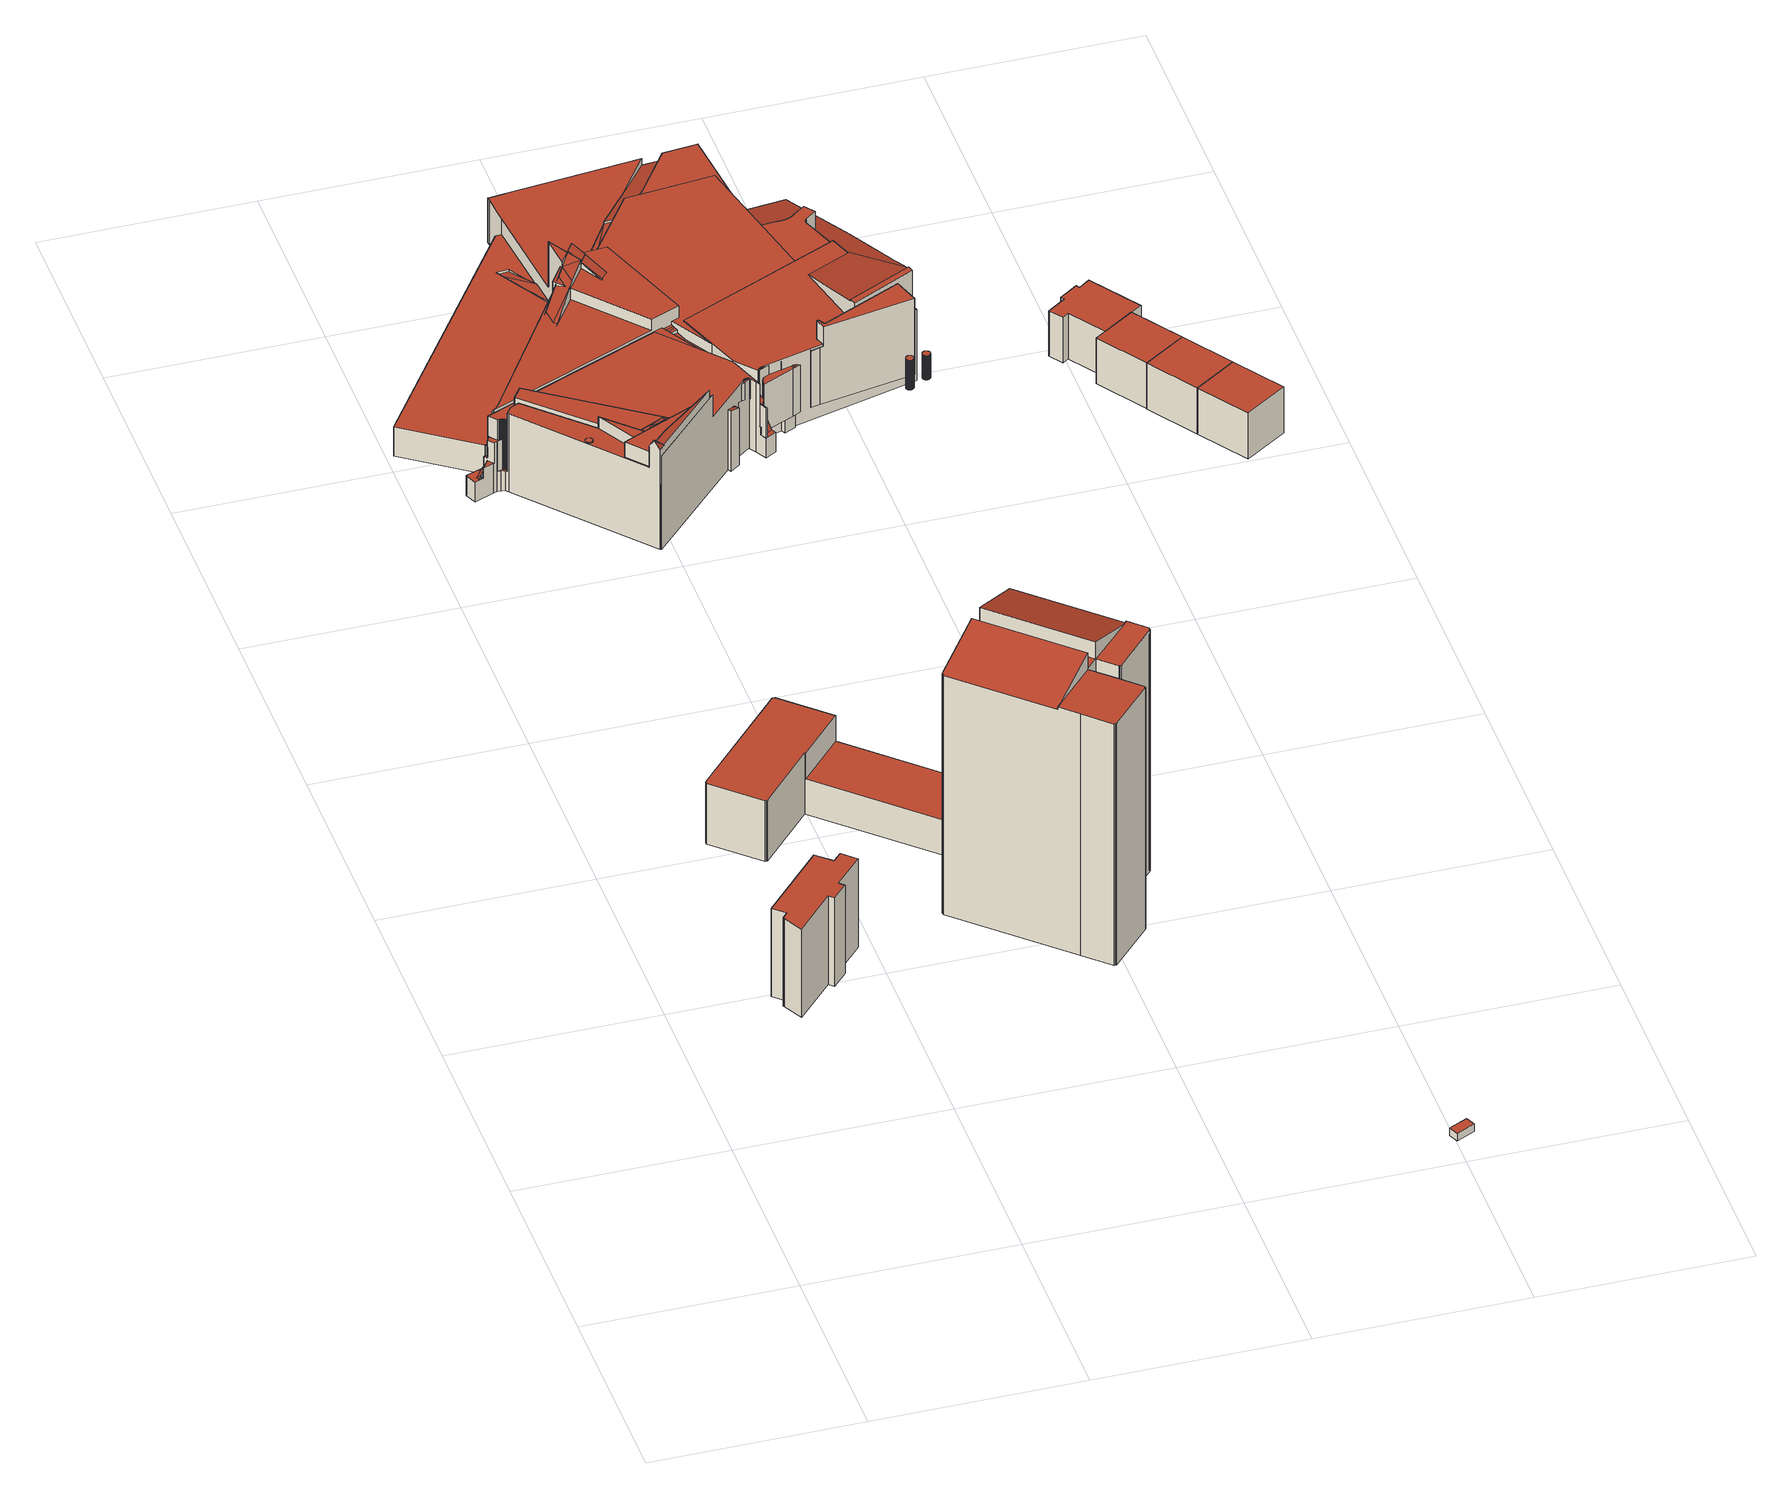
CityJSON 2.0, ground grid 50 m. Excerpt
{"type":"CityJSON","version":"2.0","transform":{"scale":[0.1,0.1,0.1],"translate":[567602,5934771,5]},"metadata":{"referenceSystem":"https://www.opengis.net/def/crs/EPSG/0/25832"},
"CityObjects":{
"building1":{"type":"Building","attributes":{"Gemeindeschluessel":"02000000","Geometrietyp2DReferenz":"3000","function":"31001_1010","roofType":"1000","measuredHeight":24.02,"storeysAboveGround":8},"geometry":[{"type":"MultiSurface","lod":"2","boundaries":[[[0,1,2,3]],[[3,2,4,5]],[[5,4,6,7]],[[8,9,10,11]],[[11,10,12,13]],[[13,12,1,0]],[[14,15,16,17]],[[17,16,18,19]],[[19,18,20,21]],[[21,20,22,23]],[[22,20,18,16,15,24,25,6,4,2,1,12,10,9]],[[14,17,19,21,23,8,11,13,0,3,5,7,26,27]],[[27,26,25,24]],[[14,27,24,15]],[[8,23,22,9]],[[26,7,6,25]]],"semantics":{"surfaces":[{"type":"WallSurface"},{"type":"RoofSurface"},{"type":"GroundSurface"}],"values":[0,0,0,0,0,0,0,0,0,0,1,2,0,0,0,0]}}]},
"building2":{"type":"Building","attributes":{"Gemeindeschluessel":"02000000","Geometrietyp2DReferenz":"3000","function":"31001_2010","roofType":"1000","measuredHeight":70.33,"storeysAboveGround":17},"geometry":[{"type":"MultiSurface","lod":"2","boundaries":[[[28,29,30,31]],[[32,33,34,35,36,37,38,39]],[[40,41,42,43]],[[44,45,44,46,47,48,49]],[[50,51,52,53,54,55,56,46,41]],[[57,58,59,60]],[[60,59,61,62]],[[62,61,63,64]],[[64,63,65,66]],[[66,65,67,68]],[[69,70,71,72]],[[72,71,73,74]],[[30,75,76,31]],[[43,38,37,40]],[[77,36,35]],[[78,33,32,79]],[[79,32,39,80]],[[28,49,48,29]],[[46,44,41]],[[41,44,49,42]],[[34,81,35]],[[82,83,84,85]],[[85,84,86,87]],[[88,89,90,91]],[[91,90,92,93]],[[46,56,47]],[[94,55,54,95]],[[95,54,53,96]],[[96,53,52,97]],[[97,52,51,98]],[[98,51,50,99]],[[100,101,102,82,85,87,88,91,93,103,78,79,80,104,105,57,60,62,64,66,68,69,72,74,94,95,96,97,98,99]],[[105,104,49,28,31,76,106]],[[75,30,29,48,47,56,55,94,74,73]],[[106,76,75,73,71,70,67,65,63,61,59,58]],[[67,70,69,68]],[[106,58,57,105]],[[104,80,39,38,43,42,49]],[[101,100,45,44,41,40,37,36]],[[89,88,87,86]],[[107,103,93,92]],[[83,82,102,108]],[[100,99,50,41,44,45]],[[78,103,107,81,34,33]],[[102,101,36,77,108]],[[83,108,77,35,81,107,92,90,89,86,84]]],"semantics":{"surfaces":[{"type":"RoofSurface"},{"type":"WallSurface"},{"type":"GroundSurface"}],"values":[0,0,0,0,0,1,1,1,1,1,1,1,1,1,1,1,1,1,1,1,1,1,1,1,1,1,1,1,1,1,1,2,1,1,0,1,1,1,1,1,1,1,1,1,1,0]}}]},
"building3":{"type":"Building","attributes":{"Gemeindeschluessel":"02000000","Geometrietyp2DReferenz":"3000","function":"51002_1290","roofType":"1000","measuredHeight":17.76},"geometry":[{"type":"MultiSurface","lod":"2","boundaries":[[[109,110,111,112,113,114,115,116,117,118,119,120,121,122,123,124,125,126,127,128,129,130,131,132,133,134,135,136,137,138,139,140,141,142,143,144,145,146,147,148,149,150,151,152,153,154,155,156,157,158,159,160,161,162,163,164]],[[165,166,167,168,169,170,171,172,173,174,175,176,177,178,179,180,181,182,183,184,185,186,187,188,189,190,191,192,193,194,195,196,197,198,199,200,201,202,203,204,205,206,207,208,209,210,211,212,213,214,215,216,217,218,219,220]],[[220,219,110,109]],[[219,218,111,110]],[[218,217,112,111]],[[217,216,113,112]],[[216,215,114,113]],[[215,214,115,114]],[[214,213,116,115]],[[213,212,117,116]],[[212,211,118,117]],[[211,210,119,118]],[[210,209,120,119]],[[209,208,121,120]],[[208,207,122,121]],[[207,206,123,122]],[[206,205,124,123]],[[205,204,125,124]],[[204,203,126,125]],[[203,202,127,126]],[[202,201,128,127]],[[201,200,129,128]],[[200,199,130,129]],[[199,198,131,130]],[[198,197,132,131]],[[197,196,133,132]],[[196,195,134,133]],[[195,194,135,134]],[[194,193,136,135]],[[193,192,137,136]],[[192,191,138,137]],[[191,190,139,138]],[[190,189,140,139]],[[189,188,141,140]],[[188,187,142,141]],[[187,186,143,142]],[[186,185,144,143]],[[185,184,145,144]],[[184,183,146,145]],[[183,182,147,146]],[[182,181,148,147]],[[181,180,149,148]],[[180,179,150,149]],[[179,178,151,150]],[[178,177,152,151]],[[177,176,153,152]],[[176,175,154,153]],[[175,174,155,154]],[[174,173,156,155]],[[173,172,157,156]],[[172,171,158,157]],[[171,170,159,158]],[[170,169,160,159]],[[169,168,161,160]],[[168,167,162,161]],[[167,166,163,162]],[[166,165,164,163]],[[165,220,109,164]]],"semantics":{"surfaces":[{"type":"GroundSurface"},{"type":"RoofSurface"},{"type":"WallSurface"}],"values":[0,1,2,2,2,2,2,2,2,2,2,2,2,2,2,2,2,2,2,2,2,2,2,2,2,2,2,2,2,2,2,2,2,2,2,2,2,2,2,2,2,2,2,2,2,2,2,2,2,2,2,2,2,2,2,2,2,2]}}]},
"building4":{"type":"Building","attributes":{"Gemeindeschluessel":"02000000","Geometrietyp2DReferenz":"3000","function":"51009_1610","roofType":"1000","measuredHeight":28.99},"geometry":[{"type":"MultiSurface","lod":"2","boundaries":[[[221,222,223,224]],[[225,226,227]],[[228,229,230]],[[231,232,228]],[[232,233,234,229,228]],[[235,236,237,238,239]],[[240,241,238]],[[242,224,223,243]],[[244,227,226,245]],[[241,246,247,238]],[[238,247,248,239]],[[249,250,251,252]],[[252,251,253,254]],[[238,237,255,256]],[[238,256,257,240]],[[258,259,260,261]],[[262,229,234]],[[233,263,234]],[[264,265,266,267]],[[268,236,235,269]],[[270,271,272,273]],[[260,259,253,251,250,274,275,276,277,248,247,246,278]],[[279,231,228,230,280,281,282]],[[273,272,263,233,232,231,279]],[[283,284,285,286,287,278,246,241,240,257]],[[268,269,288,289,290,291,264,267,249,252,254,258,261,287,286,270,273,279,282]],[[292,242,243,244,245,293,266,265,294]],[[287,261,260,278]],[[295,296,297,298,280,230,229,262]],[[270,286,285,296,295,271]],[[294,265,264,291]],[[298,297,284,283]],[[268,282,281,255,237,236]],[[258,254,253,259]],[[249,267,266,293,274,250]],[[288,269,235,239,248,277]],[[275,274,293,245,226,225]],[[243,223,222,276,275,225,227,244]],[[289,288,277,276,222,221]],[[292,294,291,290]],[[290,289,221,224,242,292]],[[295,262,234,263,272,271]],[[284,297,296,285]],[[298,283,257,256,255,281,280]]],"semantics":{"surfaces":[{"type":"RoofSurface"},{"type":"WallSurface"},{"type":"GroundSurface"}],"values":[0,0,0,0,0,0,0,1,1,1,1,1,1,1,1,1,1,1,1,1,1,0,1,1,1,2,0,1,1,1,1,1,1,1,1,1,1,1,1,1,1,0,0,0]}}]},
"building5":{"type":"Building","attributes":{"Gemeindeschluessel":"02000000","Geometrietyp2DReferenz":"3000","function":"31001_2460","roofType":"1000","measuredHeight":2.1,"storeysAboveGround":1},"geometry":[{"type":"MultiSurface","lod":"2","boundaries":[[[299,300,301,302]],[[303,304,305,306]],[[306,305,300,299]],[[305,304,301,300]],[[304,303,302,301]],[[303,306,299,302]]],"semantics":{"surfaces":[{"type":"GroundSurface"},{"type":"RoofSurface"},{"type":"WallSurface"}],"values":[0,1,2,2,2,2]}}]},
"building6":{"type":"Building","attributes":{"Gemeindeschluessel":"02000000","Geometrietyp2DReferenz":"3000","function":"51009_1610","roofType":"1000","measuredHeight":25.25},"geometry":[{"type":"MultiSurface","lod":"2","boundaries":[[[307,308,309,310,311]],[[312,308,307]],[[313,314,315]],[[316,317,318,319,320,321,322,323,324]],[[325,326,327]],[[328,329,330,331,332]],[[333,334,335,336]],[[337,334,333]],[[338,334,337]],[[339,340,341]],[[342,343,344,345]],[[346,347,348,343,342]],[[349,350,351,352]],[[353,354,355,356,357]],[[311,358,359,360,361,362,363,364,365,366,367,368,369,363,370,371]],[[372,373,374]],[[311,310,358]],[[358,310,309,359]],[[369,314,313,363]],[[363,313,315,370]],[[363,375,376,333,364]],[[377,378,379,380]],[[362,381,375,363]],[[382,366,324,323,383]],[[383,323,322,384]],[[384,322,321,385]],[[385,321,320,386]],[[386,320,319,387]],[[387,319,318,388]],[[389,390,391,392]],[[392,391,393,394]],[[394,393,395,396]],[[396,395,397,398]],[[398,397,399,400]],[[400,399,401,402]],[[402,401,403,404]],[[404,403,405,406]],[[406,405,407,408]],[[408,407,409,410]],[[410,409,411,412]],[[412,411,413,414]],[[414,413,415,416]],[[416,415,417,418]],[[418,417,419,420]],[[420,419,421,422]],[[422,421,423,424]],[[425,426,427,428]],[[428,427,429,430]],[[430,429,431,432]],[[432,431,433,434]],[[434,433,435,436]],[[436,435,437,438]],[[438,437,439,440]],[[440,439,441,442]],[[442,441,443,444]],[[444,443,445,446]],[[446,445,447,448]],[[448,447,449,450]],[[450,449,451,452]],[[452,451,453,454]],[[454,453,378,377]],[[455,456,457,458]],[[459,327,326,460]],[[461,330,329,462]],[[316,328,332,317]],[[463,464,465,466]],[[466,465,467,468]],[[468,467,469,470]],[[470,469,471,472]],[[472,471,473,474]],[[474,473,475,476]],[[476,475,477,478]],[[478,477,479,480]],[[480,479,481,482]],[[482,481,483,484]],[[485,486,487,488]],[[488,487,489,490]],[[490,489,491,492]],[[492,491,493,494]],[[494,493,495,496]],[[496,495,497,498]],[[498,497,499,500]],[[500,499,501,502]],[[502,501,503,504]],[[504,503,505,506]],[[506,505,507,508]],[[508,507,509,510]],[[510,509,511,512]],[[512,511,513,514]],[[514,513,515,516]],[[364,333,336,365]],[[517,334,338,340,518]],[[340,338,337,341]],[[334,519,462,335]],[[520,521,522,523]],[[523,522,524,525]],[[525,524,526,527]],[[527,526,528,529]],[[529,528,530,531]],[[531,530,532,533]],[[533,532,534,535]],[[535,534,536,537]],[[537,536,538,539]],[[539,538,540,541]],[[541,540,542,543]],[[543,542,544,545]],[[545,544,546,547]],[[547,546,548,549]],[[549,548,550,551]],[[551,550,552,553]],[[339,345,344,554,555]],[[339,555,556,340]],[[342,352,351,346]],[[374,356,355,372]],[[557,354,353,558]],[[559,368,367,560]],[[560,367,366,382]],[[561,361,360,562]],[[563,564,565,566]],[[566,565,567,568]],[[569,570,571,572,573,516,515]],[[520,523,525,527,529,531,533,535,537,539,541,543,545,547,549,551,553,574,557,558,575,389,392,394,396,398,400,402,404,406,408,410,412,414,416,418,420,422,424,455,458,576,425,428,430,432,434,436,438,440,442,444,446,448,450,452,454,377,380,561,562,577,578,559,560,382,383,384,385,386,387,388,579,463,466,468,470,472,474,476,478,480,482,484,563,566,568,485,488,490,492,494,496,498,500,502,504,506,508,510,512,514,516,573]],[[569,515,513,511,509,507,505,503,501,499,497,495,493,491,489,487,486,567,565,564,483,481,479,477,475,473,471,469,467,465,464,461,462,519]],[[459,460,457,456,423,421,419,417,415,413,411,409,407,405,403,401,399,397,395,393,391,390,580,581,582,376,375,381,379,378,453,451,449,447,445,443,441,439,437,435,433,431,429,427,426]],[[572,571,556,555,554,552,550,548,546,544,542,540,538,536,534,532,530,528,526,524,522,521]],[[577,562,360,359,309,308,312]],[[578,577,312,307,311,371]],[[559,578,371,370,315,314,369,368]],[[459,426,425,576,325,327]],[[572,521,520,573]],[[574,553,552,554,344,343,348]],[[575,558,353,357,350,349,581,580]],[[557,574,348,347,373,372,355,354]],[[357,356,374,373,347,346,351,350]],[[518,340,556,571,570]],[[570,569,519,334,517]],[[567,486,485,568]],[[483,564,563,484]],[[463,579,331,330,461,464]],[[576,458,457,460,326,325]],[[423,456,455,424]],[[580,390,389,575]],[[582,581,349,352,342,345,339]],[[366,365,336,335,462,329,328,316,324]],[[579,388,318,317,332,331]],[[561,380,379,381,362,361]],[[376,582,339,341,337,333]],[[517,518,570]]],"semantics":{"surfaces":[{"type":"RoofSurface"},{"type":"WallSurface"},{"type":"GroundSurface"}],"values":[0,0,0,0,0,0,0,0,0,0,0,0,0,0,0,0,1,1,1,1,1,1,1,1,1,1,1,1,1,1,1,1,1,1,1,1,1,1,1,1,1,1,1,1,1,1,1,1,1,1,1,1,1,1,1,1,1,1,1,1,1,1,1,1,1,1,1,1,1,1,1,1,1,1,1,1,1,1,1,1,1,1,1,1,1,1,1,1,1,1,1,1,1,1,1,1,1,1,1,1,1,1,1,1,1,1,1,1,1,1,1,1,1,1,1,1,1,1,1,1,1,2,0,0,0,1,1,1,1,1,1,1,1,1,1,1,1,1,1,1,1,1,1,1,1,1,1,0]}}]},
"building7":{"type":"Building","attributes":{"name":"Alsterschwimmhalle","Gemeindeschluessel":"02000000","Geometrietyp2DReferenz":"3000","function":"31001_3221","roofType":"1000","measuredHeight":25.13,"storeysAboveGround":1},"geometry":[{"type":"MultiSurface","lod":"2","boundaries":[[[583,584,585]],[[586,587,583,585]],[[588,589,590]],[[588,591,592,593,589]],[[594,595,596,597]],[[598,599,594,597]],[[600,601,602,603]],[[604,605,606,607]],[[608,609,610,611]],[[612,605,604]],[[613,605,612]],[[614,615,616,617]],[[618,615,614]],[[619,620,610,609,621]],[[622,619,621]],[[620,623,624,625,626]],[[627,606,605]],[[613,627,605]],[[628,629,630,631]],[[632,633,634,635]],[[636,637,638,639,632,635]],[[627,640,641,606]],[[642,629,628]],[[633,643,644,645,646,647,648,649,650,651,652,653,654]],[[655,640,627]],[[656,657,655,627]],[[655,658,659,660,640]],[[661,662,663,664,665,658,655]],[[666,667,661,655]],[[668,669,670,671,672,673]],[[674,675,664,663]],[[676,677,678]],[[679,680,677,676]],[[681,682,683,684,685]],[[686,680,679]],[[687,688,680,686]],[[689,690,691,692,693]],[[694,691,690]],[[695,696,697,698]],[[699,700,696,695]],[[701,702,703,704,705,706,707,708]],[[651,709,710,704,703]],[[711,712,713,714,715]],[[716,715,714]],[[717,718,719,720]],[[597,721,598]],[[722,585,584,723]],[[593,724,589]],[[600,592,591,601]],[[586,725,587]],[[596,726,721,597]],[[595,594,727]],[[728,599,598]],[[595,726,596]],[[729,730,731,732]],[[733,734,730,729]],[[671,735,672]],[[614,603,602,736]],[[630,737,631]],[[738,611,610,739]],[[609,608,621]],[[627,617,616,656]],[[620,619,623]],[[677,740,741,678]],[[659,742,660]],[[620,626,610]],[[684,638,637,685]],[[636,635,743]],[[744,641,640]],[[642,628,654,653]],[[642,653,652,745,746]],[[703,745,652,651]],[[747,648,647,748]],[[697,646,645,698]],[[632,643,633]],[[749,640,660]],[[669,668,642,746]],[[642,668,673,629]],[[669,750,670]],[[751,675,674,752]],[[681,693,692,682]],[[753,700,699,754]],[[755,756,757,758]],[[702,759,745,703]],[[760,702,701,761]],[[762,708,707,763]],[[763,707,706,764]],[[764,706,705,765]],[[649,713,712,650]],[[709,719,718,710]],[[766,767,768,769]],[[770,771,772,773]],[[774,775,776,777]],[[778,738,739,737,630,672,735,731,730,734]],[[773,772,736,602,601,591,588,590,779]],[[780,717,720,711,715,716,781]],[[756,755,732,731,735,671,670,750]],[[782,783,657,656,616,615,618,784,785]],[[727,594,599,728,723,584,583,622,621,608,611,738,778,786]],[[787,788,769,768]],[[747,748,753,754,789,790,791,792,793,794,795,796,751,752,797,798,774,777,782,785,770,773,779,799,800,766,769,788,801,733,729,732,755,758,760,761,762,763,764,765,780,781]],[[722,723,728,598,721,726,595,727,786,787,768,767]],[[722,767,766,800]],[[743,635,634,624,623,619,622,583,587]],[[799,779,590,589,724,802,803,725]],[[600,603,614,612,604,607,804,593,592]],[[740,677,680,688,689,693,681,685,637,636]],[[795,794,679,676,678,741,805]],[[796,795,805,742,659,658,665]],[[790,789,644,643,632,639]],[[747,781,716,714,713,649,648]],[[753,748,647,646,697,696,700]],[[789,754,699,695,698,645,644]],[[775,774,798,667,666]],[[794,793,687,686,679]],[[792,791,683,682,692,691,694]],[[793,792,694,690,689,688,687]],[[780,765,705,704,710,718,717]],[[650,712,711,720,719,709,651]],[[762,761,701,708]],[[760,758,757,759,702]],[[798,797,662,661,667]],[[797,752,674,663,662]],[[751,796,665,664,675]],[[655,666,655,640]],[[783,782,777,776]],[[791,790,639,638,684,683]],[[672,630,629,673]],[[624,634,633,654,628,631,737,625]],[[610,609,610,626,625,737,739]],[[614,617,627,613,612]],[[771,770,785,784]],[[804,607,606,641]],[[733,801,778,734]],[[801,788,787,786,778]],[[744,640,749,803,802]],[[800,799,725,586,585,722]],[[756,750,669,746,745,759,757]],[[783,776,775,666,655,657]],[[771,784,618,614,736,772]],[[803,749,660,742,805,741,740,636,743,587,725]],[[744,802,724,593,804,641]]],"semantics":{"surfaces":[{"type":"RoofSurface"},{"type":"WallSurface"},{"type":"GroundSurface"}],"values":[0,0,0,0,0,0,0,0,0,0,0,0,0,0,0,0,0,0,0,0,0,0,0,0,0,0,0,0,0,0,0,0,0,0,0,0,0,0,0,0,0,0,0,0,0,1,1,1,1,1,1,1,1,1,1,1,1,1,1,1,1,1,1,1,1,1,1,1,1,1,1,1,1,1,1,1,1,1,1,1,1,1,1,1,1,1,1,1,1,1,1,1,1,0,1,1,1,1,1,1,2,0,1,1,1,1,1,1,1,1,1,1,1,1,1,1,1,1,1,1,1,1,1,1,1,1,1,1,1,1,1,1,1,1,1,1,1,0,0,0,0,0]}}]},
"building8":{"type":"Building","attributes":{"Gemeindeschluessel":"02000000","Geometrietyp2DReferenz":"3000","function":"51009_1610","roofType":"1000","measuredHeight":12.8},"geometry":[{"type":"MultiSurface","lod":"2","boundaries":[[[806,807,808,809]],[[809,808,810,811]],[[811,810,812,813]],[[813,812,814,815]],[[816,817,818,819]],[[820,821,807,806]],[[822,818,817,823,814,812,810,808,807,821]],[[820,806,809,811,813,815,824,816,819,825]],[[820,825,822,821]],[[825,819,818,822]],[[816,824,823,817]],[[824,815,814,823]]],"semantics":{"surfaces":[{"type":"WallSurface"},{"type":"RoofSurface"},{"type":"GroundSurface"}],"values":[0,0,0,0,0,0,1,2,0,0,0,0]}}]},
"building9":{"type":"Building","attributes":{"Gemeindeschluessel":"02000000","Geometrietyp2DReferenz":"3000","function":"51009_1610","roofType":"1000","measuredHeight":20.7},"geometry":[{"type":"MultiSurface","lod":"2","boundaries":[[[826,827,828,829]],[[830,831,832,833]],[[834,835,836,837]],[[828,827,838,839,834,837,840]],[[841,842,826,829,843,830,833,844,845]],[[830,843,840,837,836,831]],[[846,845,844,847]],[[847,844,833,832]],[[843,829,828,840]],[[826,842,838,827]],[[842,841,839,838]],[[841,845,846,835,834,839]],[[847,832,831,836,835,846]]],"semantics":{"surfaces":[{"type":"WallSurface"},{"type":"RoofSurface"},{"type":"GroundSurface"}],"values":[0,0,0,1,2,0,0,0,0,0,0,0,1]}}]},
"building10":{"type":"Building","attributes":{"Gemeindeschluessel":"02000000","Geometrietyp2DReferenz":"3000","function":"51002_1290","roofType":"1000","measuredHeight":8.07},"geometry":[{"type":"MultiSurface","lod":"2","boundaries":[[[848,849,850,851,852,853,854,855,856,857,858,859,860,861,862,863,864,865,866,867,868,869,870,871,872,873,874,875,876,877,878,879,880,881,882,883,884,885,886,887,888,889,890,891,892,893,894,895,896,897,898,899,900,901,902,903]],[[904,905,906,907,908,909,910,911,912,913,914,915,916,917,918,919,920,921,922,923,924,925,926,927,928,929,930,931,932,933,934,935,936,937,938,939,940,941,942,943,944,945,946,947,948,949,950,951,952,953,954,955,956,957,958,959]],[[959,958,849,848]],[[958,957,850,849]],[[957,956,851,850]],[[956,955,852,851]],[[955,954,853,852]],[[954,953,854,853]],[[953,952,855,854]],[[952,951,856,855]],[[951,950,857,856]],[[950,949,858,857]],[[949,948,859,858]],[[948,947,860,859]],[[947,946,861,860]],[[946,945,862,861]],[[945,944,863,862]],[[944,943,864,863]],[[943,942,865,864]],[[942,941,866,865]],[[941,940,867,866]],[[940,939,868,867]],[[939,938,869,868]],[[938,937,870,869]],[[937,936,871,870]],[[936,935,872,871]],[[935,934,873,872]],[[934,933,874,873]],[[933,932,875,874]],[[932,931,876,875]],[[931,930,877,876]],[[930,929,878,877]],[[929,928,879,878]],[[928,927,880,879]],[[927,926,881,880]],[[926,925,882,881]],[[925,924,883,882]],[[924,923,884,883]],[[923,922,885,884]],[[922,921,886,885]],[[921,920,887,886]],[[920,919,888,887]],[[919,918,889,888]],[[918,917,890,889]],[[917,916,891,890]],[[916,915,892,891]],[[915,914,893,892]],[[914,913,894,893]],[[913,912,895,894]],[[912,911,896,895]],[[911,910,897,896]],[[910,909,898,897]],[[909,908,899,898]],[[908,907,900,899]],[[907,906,901,900]],[[906,905,902,901]],[[905,904,903,902]],[[904,959,848,903]]],"semantics":{"surfaces":[{"type":"GroundSurface"},{"type":"RoofSurface"},{"type":"WallSurface"}],"values":[0,1,2,2,2,2,2,2,2,2,2,2,2,2,2,2,2,2,2,2,2,2,2,2,2,2,2,2,2,2,2,2,2,2,2,2,2,2,2,2,2,2,2,2,2,2,2,2,2,2,2,2,2,2,2,2,2,2]}}]},
"building11":{"type":"Building","attributes":{"Gemeindeschluessel":"02000000","Geometrietyp2DReferenz":"3000","function":"51002_1290","roofType":"1000","measuredHeight":6.59},"geometry":[{"type":"MultiSurface","lod":"2","boundaries":[[[960,961,962,963,964,965,966,967,968,969,970,971,972,973,974,975,976,977,978,979,980,981,982,983,984,985,986,987,988,989,990,991,992,993,994,995,996,997,998,999,1000,1001,1002,1003,1004,1005,1006,1007,1008,1009,1010,1011,1012,1013,1014,1015,1016]],[[1017,1018,1019,1020,1021,1022,1023,1024,1025,1026,1027,1028,1029,1030,1031,1032,1033,1034,1035,1036,1037,1038,1039,1040,1041,1042,1043,1044,1045,1046,1047,1048,1049,1050,1051,1052,1053,1054,1055,1056,1057,1058,1059,1060,1061,1062,1063,1064,1065,1066,1067,1068,1069,1070,1071,1072,1073]],[[1073,1072,960,1016]],[[1072,1071,961,960]],[[1071,1070,962,961]],[[1070,1069,963,962]],[[1069,1068,964,963]],[[1068,1067,965,964]],[[1067,1066,966,965]],[[1066,1065,967,966]],[[1065,1064,968,967]],[[1064,1063,969,968]],[[1063,1062,970,969]],[[1062,1061,971,970]],[[1061,1060,972,971]],[[1060,1059,973,972]],[[1059,1058,974,973]],[[1058,1057,975,974]],[[1057,1056,976,975]],[[1056,1055,977,976]],[[1055,1054,978,977]],[[1054,1053,979,978]],[[1053,1052,980,979]],[[1052,1051,981,980]],[[1051,1050,982,981]],[[1050,1049,983,982]],[[1049,1048,984,983]],[[1048,1047,985,984]],[[1047,1046,986,985]],[[1046,1045,987,986]],[[1045,1044,988,987]],[[1044,1043,989,988]],[[1043,1042,990,989]],[[1042,1041,991,990]],[[1041,1040,992,991]],[[1040,1039,993,992]],[[1039,1038,994,993]],[[1038,1037,995,994]],[[1037,1036,996,995]],[[1036,1035,997,996]],[[1035,1034,998,997]],[[1034,1033,999,998]],[[1033,1032,1000,999]],[[1032,1031,1001,1000]],[[1031,1030,1002,1001]],[[1030,1029,1003,1002]],[[1029,1028,1004,1003]],[[1028,1027,1005,1004]],[[1027,1026,1006,1005]],[[1026,1025,1007,1006]],[[1025,1024,1008,1007]],[[1024,1023,1009,1008]],[[1023,1022,1010,1009]],[[1022,1021,1011,1010]],[[1021,1020,1012,1011]],[[1020,1019,1013,1012]],[[1019,1018,1014,1013]],[[1018,1017,1015,1014]],[[1017,1073,1016,1015]]],"semantics":{"surfaces":[{"type":"GroundSurface"},{"type":"RoofSurface"},{"type":"WallSurface"}],"values":[0,1,2,2,2,2,2,2,2,2,2,2,2,2,2,2,2,2,2,2,2,2,2,2,2,2,2,2,2,2,2,2,2,2,2,2,2,2,2,2,2,2,2,2,2,2,2,2,2,2,2,2,2,2,2,2,2,2,2]}}]},
"building12":{"type":"Building","attributes":{"Gemeindeschluessel":"02000000","Geometrietyp2DReferenz":"3000","function":"31001_1010","roofType":"1000","measuredHeight":12.27,"storeysAboveGround":4},"geometry":[{"type":"MultiSurface","lod":"2","boundaries":[[[1074,1075,1076,1077]],[[1077,1076,1078,1079]],[[1079,1078,1080,1081]],[[1081,1080,1082,1083]],[[1083,1082,1084,1085]],[[1086,1087,1088,1089]],[[1089,1088,1090,1091]],[[1091,1090,1075,1074]],[[1092,1093,1087,1086]],[[1093,1092,1085,1084]],[[1085,1092,1086,1089,1091,1074,1077,1079,1081,1083]],[[1093,1084,1082,1080,1078,1076,1075,1090,1088,1087]]],"semantics":{"surfaces":[{"type":"WallSurface"},{"type":"GroundSurface"},{"type":"RoofSurface"}],"values":[0,0,0,0,0,0,0,0,0,0,1,2]}}]},
"building13":{"type":"Building","attributes":{"Gemeindeschluessel":"02000000","Geometrietyp2DReferenz":"3000","function":"31001_1010","roofType":"1000","measuredHeight":12.38,"storeysAboveGround":4},"geometry":[{"type":"MultiSurface","lod":"2","boundaries":[[[1094,1095,1096,1097,1098]],[[1099,1086,1100,1101,1102]],[[1099,1098,1097,1086]],[[1086,1097,1096,1100]],[[1100,1096,1095,1101]],[[1101,1095,1094,1102]],[[1102,1094,1098,1099]]],"semantics":{"surfaces":[{"type":"RoofSurface"},{"type":"GroundSurface"},{"type":"WallSurface"}],"values":[0,1,2,2,2,2,2]}}]},
"building14":{"type":"Building","attributes":{"Gemeindeschluessel":"02000000","Geometrietyp2DReferenz":"3000","function":"31001_1010","roofType":"1000","measuredHeight":12.51,"storeysAboveGround":4},"geometry":[{"type":"MultiSurface","lod":"2","boundaries":[[[1103,1104,1095,1094]],[[1105,1106,1107,1108]],[[1105,1094,1095,1106]],[[1106,1095,1104,1107]],[[1107,1104,1103,1108]],[[1108,1103,1094,1105]]],"semantics":{"surfaces":[{"type":"RoofSurface"},{"type":"GroundSurface"},{"type":"WallSurface"}],"values":[0,1,2,2,2,2]}}]},
"building15":{"type":"Building","attributes":{"Gemeindeschluessel":"02000000","Geometrietyp2DReferenz":"3000","function":"31001_1010","roofType":"1000","measuredHeight":12.52,"storeysAboveGround":4},"geometry":[{"type":"MultiSurface","lod":"2","boundaries":[[[1109,1110,1104,1103]],[[1108,1107,1111,1112]],[[1108,1103,1104,1107]],[[1107,1104,1110,1111]],[[1111,1110,1109,1112]],[[1112,1109,1103,1108]]],"semantics":{"surfaces":[{"type":"RoofSurface"},{"type":"GroundSurface"},{"type":"WallSurface"}],"values":[0,1,2,2,2,2]}}]}
},
"vertices":[
[222,939,53],[222,939,293],[313,1037,293],[313,1037,53],[365,1093,293],[365,1093,53],[401,1060,293],[401,1060,53],[238,897,53],[238,897,293],[237,900,293],[237,900,53],[249,914,293],[249,914,53],[387,982,53],[387,982,293],[398,971,293],[398,971,53],[363,934,293],[363,934,53],[352,945,293],[352,945,53],[263,849,293],[263,849,53],[452,1051,293],[420,1081,293],[420,1081,53],[452,1051,53],
[802,1304,104],[903,1413,104],[598,1697,104],[497,1588,104],[678,1166,660],[677,1163,659],[878,976,659],[890,989,665],[979,1085,708],[979,1086,709],[776,1275,709],[677,1169,660],[979,1086,665],[1006,1114,665],[802,1304,665],[776,1275,665],[1006,1114,712],[1006,1115,712],[1100,1214,665],[1108,1223,660],[903,1413,660],[802,1304,712],[1047,1077,665],[1050,1078,665],[1053,1077,665],[1148,1180,665],[1147,1183,665],[1148,1186,665],[1108,1223,665],[371,1453,9],[371,1453,174],[368,1454,174],[368,1454,9],[365,1453,174],[365,1453,9],[262,1549,174],[262,1549,9],[263,1552,174],[263,1552,9],[262,1555,174],[262,1555,9],[486,1796,9],[486,1796,174],[489,1795,174],[489,1795,9],[492,1796,174],[492,1796,9],[598,1697,174],[497,1588,174],[979,1085,665],[677,1163,9],[678,1166,9],[677,1169,9],[878,976,665],[1079,992,9],[1079,992,665],[1078,990,665],[1078,990,9],[1079,987,665],[1079,987,9],[983,884,9],[983,884,665],[980,885,665],[980,885,9],[977,883,665],[977,883,9],[1148,1186,9],[1147,1183,9],[1148,1180,9],[1053,1077,9],[1050,1078,9],[1047,1077,9],[1006,1115,9],[979,1085,9],[1019,1048,9],[918,939,9],[802,1304,9],[496,1589,9],[496,1589,174],[918,939,665],[1019,1048,665],
[347,2701,68],[348,2701,68],[349,2700,68],[350,2700,68],[351,2700,68],[352,2699,68],[353,2698,68],[354,2697,68],[354,2696,68],[355,2695,68],[355,2694,68],[355,2693,68],[355,2692,68],[355,2691,68],[355,2690,68],[355,2689,68],[354,2689,68],[354,2688,68],[354,2687,68],[353,2687,68],[353,2686,68],[352,2686,68],[352,2685,68],[351,2685,68],[350,2684,68],[349,2684,68],[348,2684,68],[347,2684,68],[346,2684,68],[345,2684,68],[344,2684,68],[343,2684,68],[343,2685,68],[342,2685,68],[341,2686,68],[340,2687,68],[339,2688,68],[339,2689,68],[339,2690,68],[338,2691,68],[338,2692,68],[338,2693,68],[338,2694,68],[339,2694,68],[339,2695,68],[339,2696,68],[340,2697,68],[340,2698,68],[341,2698,68],[341,2699,68],[342,2699,68],[343,2700,68],[344,2700,68],[345,2700,68],[345,2701,68],[346,2701,68],[346,2701,245],[345,2701,245],[345,2700,245],[344,2700,245],[343,2700,245],[342,2699,245],[341,2699,245],[341,2698,245],[340,2698,245],[340,2697,245],[339,2696,245],[339,2695,245],[339,2694,245],[338,2694,245],[338,2693,245],[338,2692,245],[338,2691,245],[339,2690,245],[339,2689,245],[339,2688,245],[340,2687,245],[341,2686,245],[342,2685,245],[343,2685,245],[343,2684,245],[344,2684,245],[345,2684,245],[346,2684,245],[347,2684,245],[348,2684,245],[349,2684,245],[350,2684,245],[351,2685,245],[352,2685,245],[352,2686,245],[353,2686,245],[353,2687,245],[354,2687,245],[354,2688,245],[354,2689,245],[355,2689,245],[355,2690,245],[355,2691,245],[355,2692,245],[355,2693,245],[355,2694,245],[355,2695,245],[354,2696,245],[354,2697,245],[353,2698,245],[352,2699,245],[351,2700,245],[350,2700,245],[349,2700,245],[348,2701,245],[347,2701,245],
[176,2838,113],[177,2838,113],[166,2851,113],[149,2827,113],[166,2851,120],[175,2864,120],[160,2858,120],[452,2553,322],[460,2582,302],[443,2564,302],[461,2543,303],[474,2556,303],[475,2557,302],[473,2560,302],[194,2841,86],[203,2839,86],[206,2836,86],[219,2854,86],[186,2841,86],[240,2863,86],[231,2871,86],[149,2827,86],[166,2851,86],[160,2858,86],[175,2864,86],[231,2871,168],[219,2854,168],[186,2841,168],[181,2872,32],[181,2872,168],[192,2880,168],[192,2880,32],[201,2890,168],[201,2890,32],[206,2836,244],[219,2854,244],[240,2863,244],[249,2958,32],[249,2958,168],[267,2927,168],[267,2927,32],[460,2582,293],[475,2557,304],[157,2862,32],[157,2862,86],[170,2866,86],[170,2866,32],[203,2839,32],[194,2841,32],[499,2621,32],[499,2621,293],[623,2711,304],[623,2711,32],[180,2872,168],[166,2851,168],[177,2838,168],[185,2841,168],[230,2873,168],[461,2543,32],[443,2564,244],[210,2833,244],[210,2833,32],[378,2729,244],[378,2729,275],[494,2617,275],[494,2617,32],[230,2873,32],[185,2841,32],[176,2838,32],[129,2819,32],[118,2848,32],[129,2819,86],[180,2872,86],[118,2848,86],[495,2618,293],[495,2618,275],[460,2582,275],[460,2582,244],
[1482,9,63],[1472,32,63],[1517,52,63],[1527,30,63],[1527,30,84],[1517,52,84],[1472,32,84],[1482,9,84],
[126,2845,74],[144,2826,95],[145,2827,95],[170,2865,95],[126,2846,73],[136,2823,74],[171,2865,142],[176,2873,142],[167,2869,142],[596,3048,225],[431,3238,225],[205,2896,225],[202,2892,225],[199,2889,225],[196,2885,225],[192,2882,225],[189,2879,225],[185,2877,225],[465,2543,284],[633,2718,284],[403,2615,284],[596,3048,255],[666,3077,255],[579,3321,255],[482,3314,255],[431,3238,255],[601,3044,212],[668,3072,212],[666,3077,214],[596,3048,214],[610,3034,209],[672,3061,209],[732,2893,196],[672,3061,196],[610,3034,196],[756,2825,91],[783,2830,155],[776,2843,163],[732,2893,163],[784,2827,91],[784,2828,99],[784,2828,104],[764,2803,107],[766,2800,107],[784,2827,107],[756,2825,107],[774,2786,85],[800,2800,85],[785,2828,85],[784,2827,85],[766,2800,85],[170,2865,73],[145,2827,73],[185,2845,73],[187,2845,73],[188,2845,73],[171,2865,73],[601,3044,73],[596,3048,73],[185,2877,73],[181,2875,73],[177,2873,73],[176,2873,73],[167,2869,73],[124,2851,73],[785,2828,73],[784,2828,73],[784,2827,73],[171,2865,223],[601,3044,223],[190,2846,32],[190,2846,223],[188,2846,223],[188,2846,32],[188,2845,223],[185,2877,32],[189,2879,32],[192,2882,32],[196,2885,32],[199,2889,32],[202,2892,32],[205,2896,32],[749,2829,32],[749,2829,223],[748,2829,223],[748,2829,32],[747,2830,223],[747,2830,32],[746,2830,223],[746,2830,32],[745,2830,223],[745,2830,32],[744,2830,223],[744,2830,32],[743,2830,223],[743,2830,32],[742,2830,223],[742,2830,32],[741,2830,223],[741,2830,32],[740,2829,223],[740,2829,32],[739,2829,223],[739,2829,32],[738,2829,223],[738,2829,32],[738,2828,223],[738,2828,32],[737,2828,223],[737,2828,32],[736,2827,223],[736,2827,32],[735,2826,223],[735,2826,32],[734,2825,223],[734,2825,32],[734,2824,223],[734,2824,32],[210,2836,32],[210,2836,223],[209,2837,223],[209,2837,32],[208,2839,223],[208,2839,32],[207,2840,223],[207,2840,32],[206,2841,223],[206,2841,32],[205,2842,223],[205,2842,32],[204,2843,223],[204,2843,32],[202,2844,223],[202,2844,32],[201,2845,223],[201,2845,32],[199,2845,223],[199,2845,32],[198,2846,223],[198,2846,32],[196,2846,223],[196,2846,32],[195,2846,223],[195,2846,32],[193,2846,223],[193,2846,32],[191,2846,223],[191,2846,32],[733,2823,32],[733,2823,223],[733,2822,223],[733,2822,32],[403,2615,223],[633,2718,223],[579,3321,215],[666,3077,215],[973,3350,32],[973,3350,215],[977,3350,215],[977,3350,32],[981,3350,215],[981,3350,32],[985,3351,215],[985,3351,32],[989,3351,215],[989,3351,32],[993,3352,215],[993,3352,32],[997,3354,215],[997,3354,32],[1001,3355,215],[1001,3355,32],[1004,3357,215],[1004,3357,32],[1008,3359,215],[1008,3359,32],[1011,3362,215],[1011,3362,32],[1032,3338,32],[1032,3338,215],[1031,3337,215],[1031,3337,32],[1031,3336,215],[1031,3336,32],[1030,3335,215],[1030,3335,32],[1030,3334,215],[1030,3334,32],[1029,3333,215],[1029,3333,32],[1029,3332,215],[1029,3332,32],[1029,3331,215],[1029,3331,32],[1029,3330,215],[1029,3330,32],[1029,3328,215],[1029,3328,32],[1029,3327,215],[1029,3327,32],[1029,3326,215],[1029,3326,32],[1029,3325,215],[1029,3325,32],[1030,3324,215],[1030,3324,32],[1030,3323,215],[1030,3323,32],[1031,3322,215],[1031,3322,32],[668,3072,73],[672,3061,73],[668,3072,215],[791,2856,32],[791,2856,226],[789,2856,226],[789,2856,32],[788,2856,226],[788,2856,32],[787,2855,226],[787,2855,32],[786,2855,226],[786,2855,32],[784,2855,226],[784,2855,32],[783,2854,226],[783,2854,32],[782,2854,226],[782,2854,32],[781,2853,226],[781,2853,32],[780,2852,226],[780,2852,32],[779,2852,226],[779,2852,32],[778,2851,226],[778,2851,32],[777,2850,226],[777,2850,32],[776,2849,226],[776,2849,32],[776,2848,226],[776,2848,32],[775,2846,226],[775,2846,32],[774,2845,226],[774,2845,32],[776,2843,226],[732,2893,226],[672,3061,226],[800,2800,32],[774,2786,32],[177,2873,32],[181,2875,32],[187,2845,32],[185,2845,32],[1041,3384,32],[1041,3384,215],[1059,3360,215],[1059,3360,32],[1032,3339,215],[1032,3339,32],[1062,3236,215],[1062,3236,73],[1062,3236,226],[1163,2952,226],[1163,2952,32],[784,2828,32],[759,2812,32],[465,2543,32],[136,2823,32],[124,2851,32],[482,3314,32],[759,2812,223],[764,2803,223],[732,2893,223],
[468,3215,264],[463,3271,264],[228,2935,126],[258,2914,126],[401,3118,220],[429,2683,257],[237,2884,163],[230,2873,163],[437,2675,261],[449,2681,261],[412,2716,244],[448,3412,116],[431,3442,112],[407,3484,106],[378,3481,106],[423,3403,112],[455,3348,116],[449,2681,259],[437,2675,259],[450,2662,264],[462,2668,264],[455,2675,258],[488,2690,258],[519,2715,251],[449,2681,251],[463,3271,277],[482,3298,277],[483,3299,277],[455,3348,277],[462,2668,251],[491,2682,258],[462,2668,260],[516,2654,270],[524,2660,270],[521,2697,260],[494,2638,271],[503,3265,277],[492,3284,277],[463,3271,265],[468,3215,265],[503,3265,272],[520,3289,272],[500,3323,281],[483,3299,281],[521,2697,251],[520,3289,144],[628,3507,169],[549,3394,154],[500,3323,144],[775,2845,140],[613,3127,224],[520,3289,271],[503,3265,271],[600,3095,220],[754,2828,138],[778,2840,138],[774,2845,140],[532,2721,243],[530,2720,244],[676,3512,169],[775,2845,224],[829,2872,224],[832,2866,224],[858,2878,224],[855,2884,224],[929,2919,224],[932,2914,224],[1016,2955,224],[973,3146,224],[886,3533,224],[676,3512,224],[520,3289,224],[548,2710,243],[524,2660,251],[531,2665,249],[726,2812,177],[736,2819,173],[599,2754,220],[665,2766,201],[678,2776,196],[679,2773,196],[705,2786,187],[701,2793,187],[580,2687,243],[574,2698,241],[676,3512,174],[752,3620,155],[827,3727,136],[779,3723,136],[708,3620,154],[628,3507,174],[687,2761,198],[710,2777,188],[751,2826,168],[754,2828,166],[750,2826,168],[759,2812,168],[763,2813,166],[763,2813,108],[786,2825,108],[784,2828,114],[778,2840,136],[754,2828,136],[760,2811,168],[774,2786,168],[777,2788,166],[777,2788,66],[778,2788,66],[787,2824,108],[786,2825,109],[763,2813,109],[800,2800,66],[834,2863,191],[861,2873,201],[858,2878,200],[832,2866,190],[838,2856,191],[864,2869,201],[1051,3549,109],[929,3537,109],[886,3533,109],[1166,3038,277],[1157,3076,265],[1152,3096,258],[1152,3098,258],[1114,3281,198],[1016,2955,280],[1168,3028,280],[1020,2941,258],[1016,2955,258],[932,2914,227],[937,2904,228],[969,2917,240],[938,2902,228],[1172,3014,284],[1168,3028,284],[1016,2955,284],[1020,2941,284],[378,3481,112],[228,2935,112],[463,3271,112],[237,2884,244],[258,2914,220],[407,3484,112],[448,3412,112],[455,3348,112],[421,3686,33],[421,3686,154],[462,3690,154],[462,3690,33],[422,3678,33],[422,3678,154],[779,3723,154],[450,2662,260],[500,3323,154],[455,3348,154],[483,3299,154],[754,2828,220],[750,2826,220],[736,2819,220],[503,3265,220],[532,2721,244],[886,3533,155],[676,3512,155],[929,2919,33],[855,2884,33],[532,2721,220],[827,3727,155],[710,2777,33],[687,2761,33],[864,2869,33],[838,2856,33],[906,3735,33],[906,3735,155],[909,3736,155],[909,3736,33],[929,3537,155],[929,3537,33],[1051,3549,33],[1114,3281,33],[1152,3098,33],[1152,3096,33],[1157,3076,33],[198,2892,33],[198,2892,112],[8,3025,112],[8,3025,33],[501,2619,33],[501,2619,276],[498,2616,277],[498,2616,33],[583,2682,33],[583,2682,243],[560,2665,247],[560,2665,33],[429,3607,154],[230,2873,33],[1172,3014,33],[938,2902,33],[551,2680,33],[551,2680,246],[487,2632,272],[487,2632,33],[429,3607,112],[414,3605,112],[414,3605,33],[829,2872,33],[774,2845,33],[784,2828,33],[800,2800,33],[774,2786,33],[759,2812,33],[749,2829,33],[701,2793,33],[678,2776,33],[574,2698,33],[258,2914,33],[228,2935,33],[429,3607,33],[258,2913,244],[258,2913,220],[449,2681,244],[749,2829,220],
[782,2826,72],[782,2826,200],[782,2840,200],[782,2840,72],[788,2852,200],[788,2852,72],[798,2859,200],[798,2859,72],[811,2862,200],[811,2862,72],[868,2880,72],[868,2880,200],[872,2871,200],[872,2871,72],[856,2860,72],[856,2860,200],[876,2869,200],[872,2889,200],[872,2889,72],[876,2869,72],
[905,2886,69],[905,2886,222],[900,2895,222],[900,2895,69],[931,2915,69],[931,2915,276],[940,2899,276],[940,2899,69],[935,2889,222],[935,2889,276],[927,2914,276],[927,2914,222],[903,2882,222],[925,2887,222],[892,2898,222],[925,2887,69],[903,2882,69],[892,2898,69],[1132,2989,69],[1151,2928,69],[1151,2928,276],[1132,2989,276],
[1129,2899,67],[1130,2899,67],[1131,2899,67],[1132,2898,67],[1133,2898,67],[1134,2897,67],[1135,2896,67],[1136,2896,67],[1136,2895,67],[1137,2894,67],[1137,2893,67],[1137,2892,67],[1138,2891,67],[1138,2890,67],[1138,2889,67],[1137,2888,67],[1137,2887,67],[1137,2886,67],[1136,2886,67],[1136,2885,67],[1136,2884,67],[1135,2884,67],[1134,2883,67],[1133,2882,67],[1132,2882,67],[1131,2881,67],[1130,2881,67],[1129,2881,67],[1128,2881,67],[1127,2881,67],[1126,2881,67],[1126,2882,67],[1125,2882,67],[1124,2882,67],[1123,2883,67],[1122,2884,67],[1121,2885,67],[1121,2886,67],[1120,2886,67],[1120,2887,67],[1120,2888,67],[1120,2889,67],[1120,2890,67],[1120,2891,67],[1120,2892,67],[1120,2893,67],[1121,2894,67],[1121,2895,67],[1122,2896,67],[1123,2897,67],[1124,2898,67],[1125,2898,67],[1126,2898,67],[1126,2899,67],[1127,2899,67],[1128,2899,67],[1128,2899,147],[1127,2899,147],[1126,2899,147],[1126,2898,147],[1125,2898,147],[1124,2898,147],[1123,2897,147],[1122,2896,147],[1121,2895,147],[1121,2894,147],[1120,2893,147],[1120,2892,147],[1120,2891,147],[1120,2890,147],[1120,2889,147],[1120,2888,147],[1120,2887,147],[1120,2886,147],[1121,2886,147],[1121,2885,147],[1122,2884,147],[1123,2883,147],[1124,2882,147],[1125,2882,147],[1126,2882,147],[1126,2881,147],[1127,2881,147],[1128,2881,147],[1129,2881,147],[1130,2881,147],[1131,2881,147],[1132,2882,147],[1133,2882,147],[1134,2883,147],[1135,2884,147],[1136,2884,147],[1136,2885,147],[1136,2886,147],[1137,2886,147],[1137,2887,147],[1137,2888,147],[1138,2889,147],[1138,2890,147],[1138,2891,147],[1137,2892,147],[1137,2893,147],[1137,2894,147],[1136,2895,147],[1136,2896,147],[1135,2896,147],[1134,2897,147],[1133,2898,147],[1132,2898,147],[1131,2899,147],[1130,2899,147],[1129,2899,147],
[1173,2920,69],[1174,2920,69],[1175,2920,69],[1176,2919,69],[1177,2919,69],[1178,2919,69],[1178,2918,69],[1179,2918,69],[1179,2917,69],[1180,2916,69],[1181,2915,69],[1181,2914,69],[1181,2913,69],[1181,2912,69],[1181,2911,69],[1181,2910,69],[1181,2909,69],[1181,2908,69],[1181,2907,69],[1180,2907,69],[1180,2906,69],[1179,2905,69],[1178,2904,69],[1177,2903,69],[1176,2903,69],[1175,2903,69],[1174,2902,69],[1173,2902,69],[1172,2902,69],[1171,2902,69],[1170,2903,69],[1169,2903,69],[1168,2903,69],[1167,2904,69],[1166,2905,69],[1165,2906,69],[1165,2907,69],[1164,2907,69],[1164,2908,69],[1164,2909,69],[1164,2910,69],[1163,2911,69],[1164,2912,69],[1164,2913,69],[1164,2914,69],[1164,2915,69],[1165,2916,69],[1166,2917,69],[1166,2918,69],[1167,2918,69],[1167,2919,69],[1168,2919,69],[1169,2919,69],[1169,2920,69],[1170,2920,69],[1171,2920,69],[1172,2920,69],[1171,2920,134],[1170,2920,134],[1169,2920,134],[1169,2919,134],[1168,2919,134],[1167,2919,134],[1167,2918,134],[1166,2918,134],[1166,2917,134],[1165,2916,134],[1164,2915,134],[1164,2914,134],[1164,2913,134],[1164,2912,134],[1163,2911,134],[1164,2910,134],[1164,2909,134],[1164,2908,134],[1164,2907,134],[1165,2907,134],[1165,2906,134],[1166,2905,134],[1167,2904,134],[1168,2903,134],[1169,2903,134],[1170,2903,134],[1171,2902,134],[1172,2902,134],[1173,2902,134],[1174,2902,134],[1175,2903,134],[1176,2903,134],[1177,2903,134],[1178,2904,134],[1179,2905,134],[1180,2906,134],[1180,2907,134],[1181,2907,134],[1181,2908,134],[1181,2909,134],[1181,2910,134],[1181,2911,134],[1181,2912,134],[1181,2913,134],[1181,2914,134],[1181,2915,134],[1180,2916,134],[1179,2917,134],[1179,2918,134],[1178,2918,134],[1178,2919,134],[1177,2919,134],[1176,2919,134],[1175,2920,134],[1174,2920,134],[1173,2920,134],[1172,2920,134],
[1442,2890,82],[1442,2890,205],[1486,2920,205],[1486,2920,82],[1480,2928,205],[1480,2928,82],[1524,2958,205],[1524,2958,82],[1529,2950,205],[1529,2950,82],[1556,2969,205],[1556,2969,82],[1536,2784,82],[1536,2784,205],[1479,2868,205],[1479,2868,82],[1464,2858,205],[1464,2858,82],[1637,2850,82],[1637,2850,205],
[1589,2651,206],[1689,2717,206],[1610,2832,206],[1536,2784,206],[1511,2767,206],[1511,2767,82],[1610,2832,82],[1689,2717,82],[1589,2651,82],
[1668,2535,206],[1768,2601,206],[1589,2651,81],[1689,2717,81],[1768,2601,81],[1668,2535,81],
[1747,2419,206],[1847,2484,206],[1847,2484,81],[1747,2419,81]
]}
